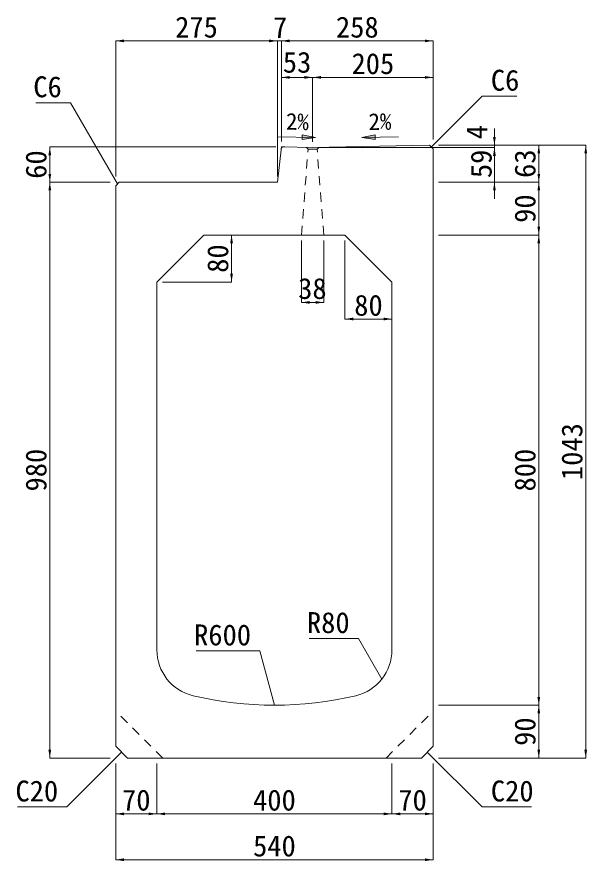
# Model space of a CAD drawing. Units: millimetres at full size; some dimension numbers follow another scale. Extents: x -3301 to 90699, y 107523 to 139162.
# Drawn here: x 4104 to 5074, y 130037 to 131473 of the extents above; entities that cross this region are included whole.
import ezdxf
from ezdxf.enums import TextEntityAlignment as Align

# ---------------------------------------------------------------- set-up
doc = ezdxf.new("R2010")
doc.units = ezdxf.units.MM
doc.header["$LTSCALE"] = 21
doc.linetypes.add('USER1', pattern=[1.35, 0.75, -0.6])
for name, color, linetype, lineweight in [('0_2', 7, 'USER1', 9), ('寸法線', 7, 'Continuous', 9), ('引出線', 4, 'Continuous', 9), ('本体', 2, 'Continuous', 9), ('補助線', 8, 'Continuous', 13)]:
    doc.layers.add(name, color=color, linetype=linetype, lineweight=lineweight)
doc.styles.add('ＭＳ ゴシック', font='')
doc.styles.get('ＭＳ ゴシック').set_extended_font_data('MS Gothic')

# ---------------------------------------------------------------- blocks, each defined once
blk = doc.blocks.new('filled_arrow')
at = {"color": 0, "linetype": 'Continuous', "lineweight": -2}
blk.add_solid([(7.5, 1.25), (0, 0), (7.5, -1.25)], dxfattribs=at)

msp = doc.modelspace()

# ---------------------------------------------------------------- hatches: boundary and pattern name
at = {"layer": '引出線'}
for points in [[(4589.33, 131272.35), (4589.18, 131264.86), (4611.76, 131268.15)], [(4713, 131272.35), (4713.15, 131264.86), (4690.58, 131268.15)]]:
    msp.add_hatch(color=256, dxfattribs=at).paths.add_polyline_path(points)

# ---------------------------------------------------------------- linework, layer by layer
at = {"layer": '0_2'}
for p, q in [((4587.87, 131102.05), (4599.19, 131248.15)), ((4596.36, 131251.2), (4599.18, 131248.15)), ((4599.18, 131248.15), (4614.55, 131248.15)), ((4617.36, 131251.2), (4614.55, 131248.15)), ((4625.87, 131102.05), (4614.55, 131248.15))]:
    msp.add_line(p, q, dxfattribs=at)
at = {"layer": '寸法線'}
for p, q in [((4271.87, 131432.46), (4546.87, 131432.46)), ((4271.87, 131201.43), (4271.87, 131432.46)), ((4518.74, 131432.46), (4581.99, 131432.46)), ((4546.87, 131201.43), (4546.87, 131432.46)), ((4546.87, 131201.43), (4546.87, 131432.46)), ((4553.87, 131261.43), (4553.87, 131432.46)), ((4553.87, 131432.46), (4811.87, 131432.46)), ((4553.87, 131261.43), (4553.87, 131432.46)), ((4811.87, 131264.43), (4811.87, 131432.46)), ((4553.87, 131370.36), (4606.87, 131370.36)), ((4553.87, 131261.43), (4553.87, 131370.36)), ((4606.87, 131260.43), (4606.87, 131370.36)), ((4606.87, 131370.36), (4811.87, 131370.36)), ((4606.87, 131260.43), (4606.87, 131370.36)), ((4811.87, 131264.43), (4811.87, 131370.36)), ((4916.11, 131283.18), (4916.11, 131222.83)), ((4916.11, 131265.01), (4916.11, 131163.93)), ((4159.75, 131252.05), (4159.75, 131192.05)), ((4544.49, 131252.05), (4159.75, 131252.05)), ((4616.24, 131250.95), (4916.11, 131250.95)), ((4616.24, 131250.95), (4916.11, 131250.95)), ((4821.24, 131255.05), (4916.11, 131255.05)), ((4821.24, 131255.05), (4991.58, 131255.05)), ((4821.24, 131255.05), (5071.44, 131255.05)), ((4991.58, 131255.05), (4991.58, 131192.05)), ((5071.44, 131255.05), (5071.44, 130212.05)), ((4262.49, 131192.05), (4159.75, 131192.05)), ((4159.75, 131192.05), (4159.75, 130212.05)), ((4262.49, 131192.05), (4159.75, 131192.05)), ((4821.24, 131192.05), (4916.11, 131192.05)), ((4821.24, 131192.05), (4991.58, 131192.05)), ((4821.24, 131192.05), (4991.58, 131192.05)), ((4991.58, 131192.05), (4991.58, 131102.05)), ((4431.24, 131102.05), (4468.95, 131102.05)), ((4468.95, 131102.05), (4468.95, 131022.05)), ((4587.87, 131092.68), (4587.87, 130987.42)), ((4625.87, 131092.68), (4625.87, 130987.42)), ((4661.87, 131092.67), (4661.87, 130959.2)), ((4821.24, 131102.05), (4991.58, 131102.05)), ((4821.24, 131102.05), (4991.58, 131102.05)), ((4991.58, 131102.05), (4991.58, 130302.05)), ((4351.24, 131022.05), (4468.95, 131022.05)), ((4741.87, 131012.68), (4741.87, 130959.2)), ((4587.87, 130987.42), (4625.87, 130987.42)), ((4661.87, 130959.2), (4741.87, 130959.2)), ((4821.24, 130302.05), (4991.58, 130302.05)), ((4821.24, 130302.05), (4991.58, 130302.05)), ((4991.58, 130302.05), (4991.58, 130212.05)), ((4262.49, 130212.05), (4159.75, 130212.05)), ((4271.87, 130202.68), (4271.87, 130117.11)), ((4271.87, 130202.68), (4271.87, 130039.07)), ((4341.87, 130202.68), (4341.87, 130117.11)), ((4341.87, 130202.68), (4341.87, 130117.11)), ((4741.87, 130202.68), (4741.87, 130117.11)), ((4741.87, 130202.68), (4741.87, 130117.11)), ((4811.87, 130202.68), (4811.87, 130117.11)), ((4811.87, 130202.68), (4811.87, 130039.07)), ((4821.24, 130212.05), (4991.58, 130212.05)), ((4821.24, 130212.05), (5071.44, 130212.05)), ((4271.87, 130117.11), (4341.87, 130117.11)), ((4341.87, 130117.11), (4741.87, 130117.11)), ((4741.87, 130117.11), (4811.87, 130117.11)), ((4271.87, 130039.07), (4811.87, 130039.07))]:
    msp.add_line(p, q, dxfattribs=at)
at = {"layer": '引出線'}
for p, q in [((4547.65, 131269.4), (4609.75, 131268.15)), ((4752.69, 131269.4), (4690.58, 131268.15))]:
    msp.add_line(p, q, dxfattribs=at)
for points in [[(4808.87, 131252.03), (4895.11, 131338.28), (4954.28, 131338.28)], [(4274.87, 131189.11), (4195.17, 131327.14), (4136.01, 131327.14)], [(4724.63, 130346.47), (4684.83, 130415.39), (4600.93, 130415.39)], [(4541.87, 130302.05), (4517.12, 130394.42), (4408.84, 130394.42)], [(4281.87, 130222.05), (4189.03, 130128.82), (4104.74, 130128.82)], [(4801.87, 130222.05), (4895.1, 130128.82), (4979.39, 130128.82)]]:
    msp.add_lwpolyline(points, dxfattribs=at)
at = {"layer": '引出線', "lineweight": 13}
for points in [[(4589.33, 131272.35), (4589.18, 131264.86), (4611.76, 131268.15)], [(4713, 131272.35), (4713.15, 131264.86), (4690.58, 131268.15)]]:
    msp.add_lwpolyline(points, close=True, dxfattribs=at)
at = {"layer": '本体', "lineweight": 20}
for p, q in [((4553.87, 131252.05), (4546.87, 131192.05)), ((4553.87, 131252.05), (4606.87, 131250.95)), ((4606.87, 131250.95), (4805.87, 131254.93)), ((4277.87, 131192.05), (4546.87, 131192.05)), ((4421.87, 131102.05), (4661.87, 131102.05))]:
    msp.add_line(p, q, dxfattribs=at)
at = {"layer": '本体', "lineweight": 13}
for p, q in [((4805.87, 131254.93), (4811.87, 131249.05)), ((4811.87, 131249.05), (4811.87, 130232.05)), ((4277.87, 131192.05), (4271.87, 131186.05)), ((4271.87, 131186.05), (4271.87, 130232.05)), ((4421.87, 131102.05), (4341.87, 131022.05)), ((4661.87, 131102.05), (4741.87, 131022.05)), ((4341.87, 131022.05), (4341.87, 130396.09)), ((4741.87, 131022.05), (4741.87, 130396.09)), ((4291.87, 130212.05), (4271.87, 130232.05)), ((4791.87, 130212.05), (4811.87, 130232.05)), ((4291.87, 130212.05), (4791.87, 130212.05))]:
    msp.add_line(p, q, dxfattribs=at)
at = {"layer": '本体', "color": 7, "linetype": 'USER1'}
for p, q in [((4351.87, 130212.05), (4271.87, 130292.05)), ((4731.87, 130212.05), (4811.87, 130292.05))]:
    msp.add_line(p, q, dxfattribs=at)
at = {"layer": '本体', "lineweight": 20}
msp.add_arc((4556.53, 131249), 3, 88.85424, 173.34557, dxfattribs=at)
at = {"layer": '本体', "lineweight": 13}
for centre, radius, start, end in [((4421.87, 130396.09), 80, 180, 256.65764), ((4661.87, 130396.09), 80, 283.34236, 0), ((4541.87, 130902.05), 600, 256.65764, 283.34236)]:
    msp.add_arc(centre, radius, start, end, dxfattribs=at)
at = {"layer": '補助線', "lineweight": 20}
for q in [(4553.24, 131246.64), (4559.32, 131251.94)]:
    msp.add_line((4553.87, 131252.05), q, dxfattribs=at)

# ---------------------------------------------------------------- block references
at = {"layer": '寸法線', "xscale": 1.88, "yscale": 1.88}
for p in [(4271.87, 131432.46), (4553.87, 131432.46), (4553.87, 131432.46), (4553.87, 131370.36), (4606.87, 131370.36), (4587.87, 130987.42), (4661.87, 130959.2), (4271.87, 130117.11), (4341.87, 130117.11), (4741.87, 130117.11), (4271.87, 130039.07)]:
    msp.add_blockref('filled_arrow', p, dxfattribs=at)
for p, rotation in [((4546.87, 131432.46), 180), ((4546.87, 131432.46), 180), ((4811.87, 131432.46), 180), ((4606.87, 131370.36), 180), ((4811.87, 131370.36), 180), ((4916.11, 131255.05), 90), ((4159.75, 131252.05), 270), ((4916.11, 131250.95), 270), ((4991.58, 131255.05), 270), ((5071.44, 131255.05), 270), ((4159.75, 131192.05), 90), ((4991.58, 131192.05), 90), ((4159.75, 131192.05), 270), ((4916.11, 131192.05), 270), ((4991.58, 131192.05), 270), ((4991.58, 131102.05), 90), ((4468.95, 131102.05), 270), ((4991.58, 131102.05), 270), ((4468.95, 131022.05), 90), ((4625.87, 130987.42), 180), ((4741.87, 130959.2), 180), ((4991.58, 130302.05), 90), ((4991.58, 130302.05), 270), ((4159.75, 130212.05), 90), ((4991.58, 130212.05), 90), ((5071.44, 130212.05), 90), ((4341.87, 130117.11), 180), ((4741.87, 130117.11), 180), ((4811.87, 130117.11), 180), ((4811.87, 130039.07), 180)]:
    msp.add_blockref('filled_arrow', p, dxfattribs=dict(at, rotation=rotation))
at = {"layer": '引出線', "xscale": 0.12, "yscale": 0.12}
for p, rotation in [((4808.87, 131252.03), 45), ((4274.87, 131189.11), 120), ((4724.63, 130346.47), 120), ((4541.87, 130302.05), 105), ((4281.87, 130222.05), 225.1), ((4801.87, 130222.05), 315)]:
    msp.add_blockref('filled_arrow', p, dxfattribs=dict(at, rotation=rotation))

# ---------------------------------------------------------------- texts
at = {"layer": '寸法線', "style": 'ＭＳ ゴシック'}
for s, p in [('275', (4409.37, 131455.9)), ('7', (4551.62, 131455.44)), ('258', (4682.87, 131455.9)), ('53', (4580.37, 131396.14)), ('205', (4709.37, 131393.79)), ('38', (4606.48, 131011.13)), ('80', (4701.87, 130982.63)), ('70', (4306.87, 130140.55)), ('400', (4541.87, 130140.55)), ('70', (4776.87, 130140.55)), ('540', (4541.87, 130062.51))]:
    msp.add_text(s, height=35.6, dxfattribs=at).set_placement(p, align=Align.MIDDLE_CENTER)
for s, p in [('4', (4886.28, 131277.13)), ('60', (4136.31, 131222.05)), ('59', (4893.61, 131223.18)), ('63', (4968.14, 131223.55)), ('90', (4968.14, 131147.05)), ('80', (4445.51, 131062.05)), ('1043', (5048, 130733.55)), ('980', (4136.31, 130702.05)), ('800', (4968.14, 130702.05)), ('90', (4968.14, 130257.05))]:
    msp.add_text(s, height=35.6, rotation=90, dxfattribs=at).set_placement(p, align=Align.MIDDLE_CENTER)
at = {"layer": '引出線', "style": 'ＭＳ ゴシック'}
for s, p in [('C6', (4910.11, 131383.28)), ('C20', (4910.1, 130173.82))]:
    msp.add_text(s, height=35.6, dxfattribs=at).set_placement(p, align=Align.TOP_LEFT)
for s, p in [('C6', (4180.17, 131372.14)), ('R80', (4669.83, 130460.39)), ('R600', (4502.12, 130439.42)), ('C20', (4174.03, 130173.82))]:
    msp.add_text(s, height=35.6, dxfattribs=at).set_placement(p, align=Align.TOP_RIGHT)
for rotation, p in [(359, (4580.98, 131295.28)), (1, (4721.36, 131295.28))]:
    msp.add_text('2%', height=28.48, rotation=rotation, dxfattribs=at).set_placement(p, align=Align.MIDDLE_CENTER)

doc.saveas('drawing.dxf')
